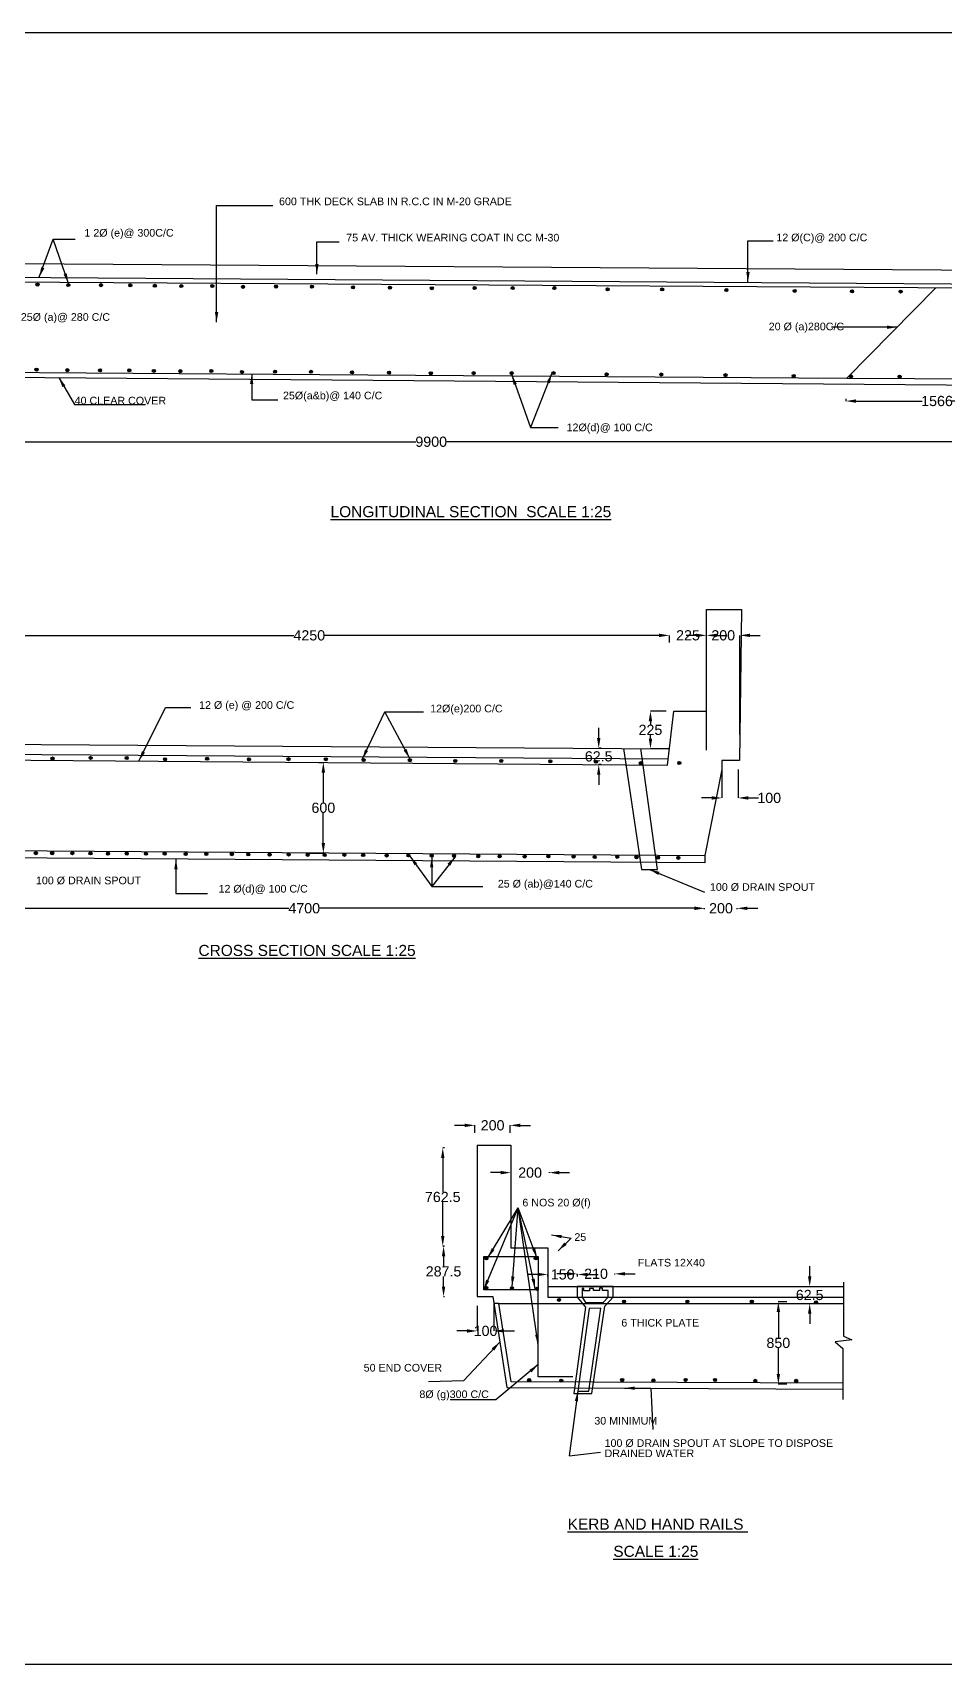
# Model space of a CAD drawing. Header units: inches. Extents: x -4322 to 64561, y -19876 to 4515.
# Drawn here: x 410 to 5774, y -6016 to 3583 of the extents above; entities that cross this region are included whole.
import ezdxf

# ---------------------------------------------------------------- set-up
doc = ezdxf.new("R2010")
doc.units = ezdxf.units.IN
doc.header["$MEASUREMENT"] = 0
doc.layers.add('DRAWING', color=7, linetype='Continuous')
doc.styles.get("Standard").update_dxf_attribs({"font": 'arial.ttf'})
doc.dimstyles.get("Standard").update_dxf_attribs({"dimtxt": 60, "dimasz": 60, "dimexe": 0.18, "dimexo": 0.0625, "dimgap": 0.09, "dimtad": 0, "dimtih": 1, "dimtoh": 1, "dimdec": 4, "dimzin": 0, "dimdsep": 46, "dimtxsty": 'Standard', "dimcen": 0.09, "dimadec": 0, "dimazin": 0, "dimtfac": 1, "dimtdec": 4, "dimtofl": 0, "dimtmove": 0, "dimatfit": 3, "dimfxl": 1, "dimtolj": 1, "dimtzin": 0, "dimarcsym": 0})

# ---------------------------------------------------------------- blocks, each defined once
blk = doc.blocks.new('*D24')
at = {"layer": 'Defpoints', "color": 0, "transparency": 16777216}
for p in [(-731, 1176.1), (6241.7, 1176.2), (6241.7, 1159.1)]:
    blk.add_point(p, dxfattribs=at)
at = {"layer": 'DRAWING', "color": 0, "lineweight": -2, "transparency": 16777216}
for p, q in [((-731, 1176.1), (-731, 1176.4)), ((-671, 1176.2), (2665.8, 1176.2)), ((6181.7, 1176.2), (2844.9, 1176.2)), ((6241.7, 1159.2), (6241.7, 1176.4))]:
    blk.add_line(p, q, dxfattribs=at)
at = {"layer": 'DRAWING', "color": 0, "transparency": 16777216}
for points in [[(-671, 1186.2), (-671, 1166.2), (-731, 1176.2)], [(6181.7, 1186.2), (6181.7, 1166.2), (6241.7, 1176.2)]]:
    blk.add_solid(points, dxfattribs=at)
at = {"layer": 'DRAWING', "color": 0, "transparency": 16777216, "insert": (2755.4, 1176.2), "char_height": 60, "attachment_point": 5}
blk.add_mtext('\\A1;9900', dxfattribs=at)
blk = doc.blocks.new('*D49')
at = {"layer": 'Defpoints', "color": 0, "transparency": 16777216}
for p in [(4156.4, 37.1), (-80.1, -5.4), (4156.4, -5.4)]:
    blk.add_point(p, dxfattribs=at)
at = {"layer": 'DRAWING', "color": 0, "lineweight": -2, "transparency": 16777216}
for p, q in [((-80.1, -5.3), (-80.1, 37.3)), ((-20.1, 37.1), (1947.3, 37.1)), ((4096.4, 37.1), (2128.9, 37.1)), ((4156.4, -5.3), (4156.4, 37.3))]:
    blk.add_line(p, q, dxfattribs=at)
at = {"layer": 'DRAWING', "color": 0, "transparency": 16777216}
for points in [[(-20.1, 47.1), (-20.1, 27.1), (-80.1, 37.1)], [(4096.4, 47.1), (4096.4, 27.1), (4156.4, 37.1)]]:
    blk.add_solid(points, dxfattribs=at)
at = {"layer": 'DRAWING', "color": 0, "transparency": 16777216, "insert": (2038.1, 37.1), "char_height": 60, "attachment_point": 5}
blk.add_mtext('\\A1;4250', dxfattribs=at)
blk = doc.blocks.new('*D56')
at = {"layer": 'Defpoints', "color": 0, "transparency": 16777216}
for p in [(4156.4, 37.1), (4375.6, 37.3), (4375.6, -637.8)]:
    blk.add_point(p, dxfattribs=at)
at = {"layer": 'DRAWING', "color": 0, "lineweight": -2, "transparency": 16777216}
for p, q in [((4096.4, 37.3), (4036.4, 37.3)), ((4156.4, 37.2), (4156.4, 37.5)), ((4375.6, -637.8), (4375.6, 37.5)), ((4435.6, 37.3), (4495.6, 37.3))]:
    blk.add_line(p, q, dxfattribs=at)
at = {"layer": 'DRAWING', "color": 0, "transparency": 16777216}
for points in [[(4096.4, 47.3), (4096.4, 27.3), (4156.4, 37.3)], [(4435.6, 47.3), (4435.6, 27.3), (4375.6, 37.3)]]:
    blk.add_solid(points, dxfattribs=at)
at = {"layer": 'DRAWING', "color": 0, "transparency": 16777216, "insert": (4266, 37.3), "char_height": 60, "attachment_point": 5}
blk.add_mtext('\\A1;225', dxfattribs=at)
blk = doc.blocks.new('*D57')
at = {"layer": 'Defpoints', "color": 0, "transparency": 16777216}
for p in [(4375.6, 34.6), (4571.1, 37.3), (4571.1, -546.7)]:
    blk.add_point(p, dxfattribs=at)
at = {"layer": 'DRAWING', "color": 0, "lineweight": -2, "transparency": 16777216}
for p, q in [((4315.6, 37.3), (4255.6, 37.3)), ((4375.6, 34.6), (4375.6, 37.5)), ((4571.1, -546.6), (4571.1, 37.5)), ((4631.1, 37.3), (4691.1, 37.3))]:
    blk.add_line(p, q, dxfattribs=at)
at = {"layer": 'DRAWING', "color": 0, "transparency": 16777216}
for points in [[(4315.6, 47.3), (4315.6, 27.3), (4375.6, 37.3)], [(4631.1, 47.3), (4631.1, 27.3), (4571.1, 37.3)]]:
    blk.add_solid(points, dxfattribs=at)
at = {"layer": 'DRAWING', "color": 0, "transparency": 16777216, "insert": (4473.3, 37.3), "char_height": 60, "attachment_point": 5}
blk.add_mtext('\\A1;200', dxfattribs=at)
blk = doc.blocks.new('*D61')
at = {"layer": 'Defpoints', "color": 0, "transparency": 16777216}
for p in [(2093.4, -709.9), (2029.8, -1244.8), (2120.7, -1244.8)]:
    blk.add_point(p, dxfattribs=at)
at = {"layer": 'DRAWING', "color": 0, "lineweight": -2, "transparency": 16777216}
for p, q in [((2093.5, -709.9), (2120.8, -709.9)), ((2120.7, -769.9), (2120.7, -946.6)), ((2120.7, -1184.8), (2120.7, -1008.1)), ((2029.9, -1244.8), (2120.8, -1244.8))]:
    blk.add_line(p, q, dxfattribs=at)
at = {"layer": 'DRAWING', "color": 0, "transparency": 16777216}
for points in [[(2110.7, -769.9), (2130.7, -769.9), (2120.7, -709.9)], [(2110.7, -1184.8), (2130.7, -1184.8), (2120.7, -1244.8)]]:
    blk.add_solid(points, dxfattribs=at)
at = {"layer": 'DRAWING', "color": 0, "transparency": 16777216, "insert": (2120.7, -977.3), "char_height": 60, "attachment_point": 5}
blk.add_mtext('\\A1;600', dxfattribs=at)
blk = doc.blocks.new('*D62')
at = {"layer": 'Defpoints', "color": 0, "transparency": 16777216}
for p in [(3756.1, -627.2), (3740.9, -722.6), (3755.4, -722.6)]:
    blk.add_point(p, dxfattribs=at)
at = {"layer": 'DRAWING', "color": 0, "lineweight": -2, "transparency": 16777216}
for p, q in [((3740.9, -567.2), (3740.9, -507.2)), ((3756.1, -627.2), (3740.7, -627.2)), ((3755.4, -722.6), (3740.7, -722.6)), ((3740.9, -782.6), (3740.9, -842.6))]:
    blk.add_line(p, q, dxfattribs=at)
at = {"layer": 'DRAWING', "color": 0, "transparency": 16777216}
for points in [[(3730.9, -567.2), (3750.9, -567.2), (3740.9, -627.2)], [(3730.9, -782.6), (3750.9, -782.6), (3740.9, -722.6)]]:
    blk.add_solid(points, dxfattribs=at)
at = {"layer": 'DRAWING', "color": 0, "transparency": 16777216, "insert": (3740.9, -674.9), "char_height": 60, "attachment_point": 5}
blk.add_mtext('\\A1;62.5', dxfattribs=at)
blk = doc.blocks.new('*D63')
at = {"layer": 'Defpoints', "color": 0, "transparency": 16777216}
for p in [(4465.6, -750.8), (4560.5, -750.8), (4560.5, -919.2)]:
    blk.add_point(p, dxfattribs=at)
at = {"layer": 'DRAWING', "color": 0, "lineweight": -2, "transparency": 16777216}
for p, q in [((4465.6, -750.9), (4465.6, -919.4)), ((4560.5, -750.9), (4560.5, -919.4)), ((4405.6, -919.2), (4345.6, -919.2)), ((4620.5, -919.2), (4680.5, -919.2))]:
    blk.add_line(p, q, dxfattribs=at)
at = {"layer": 'DRAWING', "color": 0, "transparency": 16777216}
for points in [[(4405.6, -909.2), (4405.6, -929.2), (4465.6, -919.2)], [(4620.5, -909.2), (4620.5, -929.2), (4560.5, -919.2)]]:
    blk.add_solid(points, dxfattribs=at)
at = {"layer": 'DRAWING', "color": 0, "transparency": 16777216, "insert": (4744, -919.2), "char_height": 60, "attachment_point": 5}
blk.add_mtext('\\A1;100', dxfattribs=at)
blk = doc.blocks.new('*D53')
at = {"layer": 'Defpoints', "color": 0, "transparency": 16777216}
for p in [(-347.6, -1573), (4364.2, -1568.5), (4364.2, -1573)]:
    blk.add_point(p, dxfattribs=at)
at = {"layer": 'DRAWING', "color": 0, "lineweight": -2, "transparency": 16777216}
for p, q in [((-347.6, -1573), (-347.6, -1568.3)), ((-287.6, -1568.5), (1917.5, -1568.5)), ((4304.2, -1568.5), (2099.1, -1568.5)), ((4364.2, -1573), (4364.2, -1568.3))]:
    blk.add_line(p, q, dxfattribs=at)
at = {"layer": 'DRAWING', "color": 0, "transparency": 16777216}
for points in [[(-287.6, -1558.5), (-287.6, -1578.5), (-347.6, -1568.5)], [(4304.2, -1558.5), (4304.2, -1578.5), (4364.2, -1568.5)]]:
    blk.add_solid(points, dxfattribs=at)
at = {"layer": 'DRAWING', "color": 0, "transparency": 16777216, "insert": (2008.3, -1568.5), "char_height": 60, "attachment_point": 5}
blk.add_mtext('\\A1;4700', dxfattribs=at)
blk = doc.blocks.new('*D54')
at = {"layer": 'Defpoints', "color": 0, "transparency": 16777216}
for p in [(4364.2, -1573), (4556.2, -1568.4), (4556.2, -1573)]:
    blk.add_point(p, dxfattribs=at)
at = {"layer": 'DRAWING', "color": 0, "lineweight": -2, "transparency": 16777216}
for p, q in [((4304.2, -1568.4), (4244.2, -1568.4)), ((4364.2, -1573), (4364.2, -1568.2)), ((4556.2, -1573), (4556.2, -1568.2)), ((4616.2, -1568.4), (4676.2, -1568.4))]:
    blk.add_line(p, q, dxfattribs=at)
at = {"layer": 'DRAWING', "color": 0, "transparency": 16777216}
for points in [[(4304.2, -1558.4), (4304.2, -1578.4), (4364.2, -1568.4)], [(4616.2, -1558.4), (4616.2, -1578.4), (4556.2, -1568.4)]]:
    blk.add_solid(points, dxfattribs=at)
at = {"layer": 'DRAWING', "color": 0, "transparency": 16777216, "insert": (4460.2, -1568.4), "char_height": 60, "attachment_point": 5}
blk.add_mtext('\\A1;200', dxfattribs=at)
blk = doc.blocks.new('*D69')
at = {"layer": 'Defpoints', "color": 0, "transparency": 16777216}
for p in [(3220.3, -2845.4), (3012.8, -2889.8), (3220.3, -2889.8)]:
    blk.add_point(p, dxfattribs=at)
at = {"layer": 'DRAWING', "color": 0, "lineweight": -2, "transparency": 16777216}
for p, q in [((2952.8, -2845.4), (2892.8, -2845.4)), ((3012.8, -2889.8), (3012.8, -2845.2)), ((3220.3, -2889.8), (3220.3, -2845.2)), ((3280.3, -2845.4), (3340.3, -2845.4))]:
    blk.add_line(p, q, dxfattribs=at)
at = {"layer": 'DRAWING', "color": 0, "transparency": 16777216}
for points in [[(2952.8, -2835.4), (2952.8, -2855.4), (3012.8, -2845.4)], [(3280.3, -2835.4), (3280.3, -2855.4), (3220.3, -2845.4)]]:
    blk.add_solid(points, dxfattribs=at)
at = {"layer": 'DRAWING', "color": 0, "transparency": 16777216, "insert": (3116.6, -2845.4), "char_height": 60, "attachment_point": 5}
blk.add_mtext('\\A1;200', dxfattribs=at)
blk = doc.blocks.new('*D70')
at = {"layer": 'Defpoints', "color": 0, "transparency": 16777216}
for p in [(2833.3, -2978), (2823.2, -3556.1), (2833.3, -3556.1)]:
    blk.add_point(p, dxfattribs=at)
at = {"layer": 'DRAWING', "color": 0, "lineweight": -2, "transparency": 16777216}
for p, q in [((2833.3, -2978), (2823, -2978)), ((2823.2, -3038), (2823.2, -3236.3)), ((2823.2, -3496.1), (2823.2, -3297.8)), ((2833.3, -3556.1), (2823, -3556.1))]:
    blk.add_line(p, q, dxfattribs=at)
at = {"layer": 'DRAWING', "color": 0, "transparency": 16777216}
for points in [[(2813.2, -3038), (2833.2, -3038), (2823.2, -2978)], [(2813.2, -3496.1), (2833.2, -3496.1), (2823.2, -3556.1)]]:
    blk.add_solid(points, dxfattribs=at)
at = {"layer": 'DRAWING', "color": 0, "transparency": 16777216, "insert": (2823.2, -3267), "char_height": 60, "attachment_point": 5}
blk.add_mtext('\\A1;762.5', dxfattribs=at)
blk = doc.blocks.new('*D71')
at = {"layer": 'Defpoints', "color": 0, "transparency": 16777216}
for p in [(2823, -3556.1), (2828.1, -3853.5), (2833.3, -3853.5)]:
    blk.add_point(p, dxfattribs=at)
at = {"layer": 'DRAWING', "color": 0, "lineweight": -2, "transparency": 16777216}
for p, q in [((2823, -3556.1), (2828.3, -3556.1)), ((2828.1, -3616.1), (2828.1, -3674.1)), ((2828.1, -3793.5), (2828.1, -3735.5)), ((2833.3, -3853.5), (2827.9, -3853.5))]:
    blk.add_line(p, q, dxfattribs=at)
at = {"layer": 'DRAWING', "color": 0, "transparency": 16777216}
for points in [[(2818.1, -3616.1), (2838.1, -3616.1), (2828.1, -3556.1)], [(2818.1, -3793.5), (2838.1, -3793.5), (2828.1, -3853.5)]]:
    blk.add_solid(points, dxfattribs=at)
at = {"layer": 'DRAWING', "color": 0, "transparency": 16777216, "insert": (2828.1, -3704.8), "char_height": 60, "attachment_point": 5}
blk.add_mtext('\\A1;287.5', dxfattribs=at)
blk = doc.blocks.new('*D73')
at = {"layer": 'Defpoints', "color": 0, "transparency": 16777216}
for p in [(3025.6, -3907.6), (3124.6, -3893.1), (3124.6, -4054.9)]:
    blk.add_point(p, dxfattribs=at)
at = {"layer": 'DRAWING', "color": 0, "lineweight": -2, "transparency": 16777216}
for p, q in [((3025.6, -3907.7), (3025.6, -4055)), ((3124.6, -3893.2), (3124.6, -4055)), ((2965.6, -4054.9), (2905.6, -4054.9)), ((3184.6, -4054.9), (3244.6, -4054.9))]:
    blk.add_line(p, q, dxfattribs=at)
at = {"layer": 'DRAWING', "color": 0, "transparency": 16777216}
for points in [[(2965.6, -4044.9), (2965.6, -4064.9), (3025.6, -4054.9)], [(3184.6, -4044.9), (3184.6, -4064.9), (3124.6, -4054.9)]]:
    blk.add_solid(points, dxfattribs=at)
at = {"layer": 'DRAWING', "color": 0, "transparency": 16777216, "insert": (3075.1, -4054.9), "char_height": 60, "attachment_point": 5}
blk.add_mtext('\\A1;100', dxfattribs=at)
blk = doc.blocks.new('*D74')
at = {"layer": 'Defpoints', "color": 0, "transparency": 16777216}
for p in [(3441.1, -3733.9), (3616.8, -3722.6), (3616.8, -3733.9)]:
    blk.add_point(p, dxfattribs=at)
at = {"layer": 'DRAWING', "color": 0, "lineweight": -2, "transparency": 16777216}
for p, q in [((3381.1, -3722.6), (3321.1, -3722.6)), ((3441.1, -3733.8), (3441.1, -3722.4)), ((3616.8, -3733.8), (3616.8, -3722.4)), ((3676.8, -3722.6), (3736.8, -3722.6))]:
    blk.add_line(p, q, dxfattribs=at)
at = {"layer": 'DRAWING', "color": 0, "transparency": 16777216}
for points in [[(3381.1, -3712.6), (3381.1, -3732.6), (3441.1, -3722.6)], [(3676.8, -3712.6), (3676.8, -3732.6), (3616.8, -3722.6)]]:
    blk.add_solid(points, dxfattribs=at)
at = {"layer": 'DRAWING', "color": 0, "transparency": 16777216, "insert": (3529, -3722.6), "char_height": 60, "attachment_point": 5}
blk.add_mtext('\\A1;150', dxfattribs=at)
blk = doc.blocks.new('*D72')
at = {"layer": 'Defpoints', "color": 0, "transparency": 16777216}
for p in [(3615, -3722.9), (3834.9, -3718.9), (3834.9, -3722.9)]:
    blk.add_point(p, dxfattribs=at)
at = {"layer": 'DRAWING', "color": 0, "lineweight": -2, "transparency": 16777216}
for p, q in [((3555, -3718.9), (3495, -3718.9)), ((3615, -3722.9), (3615, -3718.7)), ((3834.9, -3722.9), (3834.9, -3718.7)), ((3894.9, -3718.9), (3954.9, -3718.9))]:
    blk.add_line(p, q, dxfattribs=at)
at = {"layer": 'DRAWING', "color": 0, "transparency": 16777216}
for points in [[(3555, -3708.9), (3555, -3728.9), (3615, -3718.9)], [(3894.9, -3708.9), (3894.9, -3728.9), (3834.9, -3718.9)]]:
    blk.add_solid(points, dxfattribs=at)
at = {"layer": 'DRAWING', "color": 0, "transparency": 16777216, "insert": (3725, -3718.9), "char_height": 60, "attachment_point": 5}
blk.add_mtext('\\A1;210', dxfattribs=at)
blk = doc.blocks.new('*D75')
at = {"layer": 'Defpoints', "color": 0, "transparency": 16777216}
for p in [(3224.4, -3121.2), (3449.6, -3121.2), (3449.6, -3123.6)]:
    blk.add_point(p, dxfattribs=at)
at = {"layer": 'DRAWING', "color": 0, "lineweight": -2, "transparency": 16777216}
for p, q in [((3164.4, -3123.6), (3104.4, -3123.6)), ((3224.4, -3121.3), (3224.4, -3123.8)), ((3449.6, -3121.3), (3449.6, -3123.8)), ((3509.6, -3123.6), (3569.6, -3123.6))]:
    blk.add_line(p, q, dxfattribs=at)
at = {"layer": 'DRAWING', "color": 0, "transparency": 16777216}
for points in [[(3164.4, -3113.6), (3164.4, -3133.6), (3224.4, -3123.6)], [(3509.6, -3113.6), (3509.6, -3133.6), (3449.6, -3123.6)]]:
    blk.add_solid(points, dxfattribs=at)
at = {"layer": 'DRAWING', "color": 0, "transparency": 16777216, "insert": (3337, -3123.6), "char_height": 60, "attachment_point": 5}
blk.add_mtext('\\A1;200', dxfattribs=at)
blk = doc.blocks.new('*D76')
at = {"layer": 'Defpoints', "color": 0, "transparency": 16777216}
for p in [(4901.4, -3794), (4982.1, -3794), (4901.4, -3893.3)]:
    blk.add_point(p, dxfattribs=at)
at = {"layer": 'DRAWING', "color": 0, "lineweight": -2, "transparency": 16777216}
for p, q in [((4982.1, -3734), (4982.1, -3674)), ((4901.5, -3794), (4982.3, -3794)), ((4901.5, -3893.3), (4982.3, -3893.3)), ((4982.1, -3953.3), (4982.1, -4013.3))]:
    blk.add_line(p, q, dxfattribs=at)
at = {"layer": 'DRAWING', "color": 0, "transparency": 16777216}
for points in [[(4972.1, -3734), (4992.1, -3734), (4982.1, -3794)], [(4972.1, -3953.3), (4992.1, -3953.3), (4982.1, -3893.3)]]:
    blk.add_solid(points, dxfattribs=at)
at = {"layer": 'DRAWING', "color": 0, "transparency": 16777216, "insert": (4982.1, -3843.6), "char_height": 60, "attachment_point": 5}
blk.add_mtext('\\A1;62.5', dxfattribs=at)
blk = doc.blocks.new('*D78')
at = {"layer": 'Defpoints', "color": 0, "transparency": 16777216}
for p in [(4797.7, -3883.5), (4847.4, -3883.5), (4847.4, -4367.7)]:
    blk.add_point(p, dxfattribs=at)
at = {"layer": 'DRAWING', "color": 0, "lineweight": -2, "transparency": 16777216}
for p, q in [((4847.3, -3883.5), (4797.5, -3883.5)), ((4797.7, -3943.5), (4797.7, -4094.9)), ((4797.7, -4307.7), (4797.7, -4156.3)), ((4847.3, -4367.7), (4797.5, -4367.7))]:
    blk.add_line(p, q, dxfattribs=at)
at = {"layer": 'DRAWING', "color": 0, "transparency": 16777216}
for points in [[(4787.7, -3943.5), (4807.7, -3943.5), (4797.7, -3883.5)], [(4787.7, -4307.7), (4807.7, -4307.7), (4797.7, -4367.7)]]:
    blk.add_solid(points, dxfattribs=at)
at = {"layer": 'DRAWING', "color": 0, "transparency": 16777216, "insert": (4797.7, -4125.6), "char_height": 60, "attachment_point": 5}
blk.add_mtext('\\A1;850', dxfattribs=at)
blk = doc.blocks.new('*D79')
at = {"layer": 'Defpoints', "color": 0, "transparency": 16777216}
for p in [(5195.1, 1429.3), (6267.5, 1415.7), (6267.5, 1406)]:
    blk.add_point(p, dxfattribs=at)
at = {"layer": 'DRAWING', "color": 0, "lineweight": -2, "transparency": 16777216}
for p, q in [((5195.1, 1429.3), (5195.1, 1415.5)), ((5255.1, 1415.7), (5644.4, 1415.7)), ((6207.5, 1415.7), (5818.1, 1415.7)), ((6267.5, 1406.1), (6267.5, 1415.9))]:
    blk.add_line(p, q, dxfattribs=at)
at = {"layer": 'DRAWING', "color": 0, "transparency": 16777216}
for points in [[(5255.1, 1425.7), (5255.1, 1405.7), (5195.1, 1415.7)], [(6207.5, 1425.7), (6207.5, 1405.7), (6267.5, 1415.7)]]:
    blk.add_solid(points, dxfattribs=at)
at = {"layer": 'DRAWING', "color": 0, "transparency": 16777216, "insert": (5731.3, 1415.7), "char_height": 60, "attachment_point": 5}
blk.add_mtext('\\A1;1566', dxfattribs=at)
blk = doc.blocks.new('*D83')
at = {"layer": 'Defpoints', "color": 0, "transparency": 16777216}
for p in [(4045.3, -408), (4138.4, -408), (4156.6, -629.9)]:
    blk.add_point(p, dxfattribs=at)
at = {"layer": 'DRAWING', "color": 0, "lineweight": -2, "transparency": 16777216}
for p, q in [((4138.3, -408), (4045.2, -408)), ((4045.3, -468), (4045.3, -488.2)), ((4045.3, -569.9), (4045.3, -549.7)), ((4156.6, -629.9), (4045.2, -629.9))]:
    blk.add_line(p, q, dxfattribs=at)
at = {"layer": 'DRAWING', "color": 0, "transparency": 16777216}
for points in [[(4035.3, -468), (4055.3, -468), (4045.3, -408)], [(4035.3, -569.9), (4055.3, -569.9), (4045.3, -629.9)]]:
    blk.add_solid(points, dxfattribs=at)
at = {"layer": 'DRAWING', "color": 0, "transparency": 16777216, "insert": (4045.3, -519), "char_height": 60, "attachment_point": 5}
blk.add_mtext('\\A1;225', dxfattribs=at)

msp = doc.modelspace()

# ---------------------------------------------------------------- hatches: boundary and pattern name
at = {"layer": 'DRAWING'}
h = msp.add_hatch(color=256, dxfattribs=at)
edge = h.paths.add_edge_path()
edge.add_arc((438.90161, 2101.01806), 9.04123, 0, 360)
h = msp.add_hatch(color=256, dxfattribs=at)
edge = h.paths.add_edge_path()
edge.add_arc((620.13057, 2098.04993), 9.04123, 0, 360)
h = msp.add_hatch(color=256, dxfattribs=at)
edge = h.paths.add_edge_path()
edge.add_arc((812.64924, 2097.45628), 9.04123, 0, 360)
h = msp.add_hatch(color=256, dxfattribs=at)
edge = h.paths.add_edge_path()
edge.add_arc((984.83714, 2096.86076), 9.04123, 0, 360)
h = msp.add_hatch(color=256, dxfattribs=at)
edge = h.paths.add_edge_path()
edge.add_arc((1129.22614, 2093.8926), 9.04123, 0, 360)
h = msp.add_hatch(color=256, dxfattribs=at)
edge = h.paths.add_edge_path()
edge.add_arc((1284.90476, 2092.11172), 9.04123, 0, 360)
h = msp.add_hatch(color=256, dxfattribs=at)
edge = h.paths.add_edge_path()
edge.add_arc((1467.54296, 2092.70916), 9.04123, 0, 360)
h = msp.add_hatch(color=256, dxfattribs=at)
edge = h.paths.add_edge_path()
edge.add_arc((1647.5836, 2087.96015), 9.04123, 0, 360)
h = msp.add_hatch(color=256, dxfattribs=at)
edge = h.paths.add_edge_path()
edge.add_arc((1842.78873, 2089.14262), 9.04123, 0, 360)
h = msp.add_hatch(color=256, dxfattribs=at)
edge = h.paths.add_edge_path()
edge.add_arc((2053.72738, 2088.54901), 9.04123, 0, 360)
h = msp.add_hatch(color=256, dxfattribs=at)
edge = h.paths.add_edge_path()
edge.add_arc((2295.56404, 2084.98723), 9.04123, 0, 360)
h = msp.add_hatch(color=256, dxfattribs=at)
edge = h.paths.add_edge_path()
edge.add_arc((2512.84734, 2083.02519), 9.04123, 0, 360)
h = msp.add_hatch(color=256, dxfattribs=at)
edge = h.paths.add_edge_path()
edge.add_arc((2758.99542, 2079.47527), 9.04123, 0, 360)
h = msp.add_hatch(color=256, dxfattribs=at)
edge = h.paths.add_edge_path()
edge.add_arc((3010.81898, 2080.41972), 9.04123, 0, 360)
h = msp.add_hatch(color=256, dxfattribs=at)
edge = h.paths.add_edge_path()
edge.add_arc((3235.03133, 2080.28295), 9.04123, 0, 360)
h = msp.add_hatch(color=256, dxfattribs=at)
edge = h.paths.add_edge_path()
edge.add_arc((3480.52315, 2080.85465), 9.04123, 0, 360)
h = msp.add_hatch(color=256, dxfattribs=at)
edge = h.paths.add_edge_path()
edge.add_arc((3793.08314, 2073.3774), 9.04123, 0, 360)
h = msp.add_hatch(color=256, dxfattribs=at)
edge = h.paths.add_edge_path()
edge.add_arc((4114.33568, 2072.37937), 9.04123, 0, 360)
h = msp.add_hatch(color=256, dxfattribs=at)
edge = h.paths.add_edge_path()
edge.add_arc((4492.44324, 2068.76097), 9.04123, 0, 360)
h = msp.add_hatch(color=256, dxfattribs=at)
edge = h.paths.add_edge_path()
edge.add_arc((4893.7848, 2063.88202), 9.04123, 0, 360)
h = msp.add_hatch(color=256, dxfattribs=at)
edge = h.paths.add_edge_path()
edge.add_arc((5231.54088, 2061.14726), 9.04123, 0, 360)
h = msp.add_hatch(color=256, dxfattribs=at)
edge = h.paths.add_edge_path()
edge.add_arc((5517.07685, 2059.90466), 9.04123, 0, 360)
h = msp.add_hatch(color=256, dxfattribs=at)
edge = h.paths.add_edge_path()
edge.add_arc((433.10966, 1600.49415), 9.04123, 0, 360)
h = msp.add_hatch(color=256, dxfattribs=at)
edge = h.paths.add_edge_path()
edge.add_arc((614.33863, 1597.52603), 9.04123, 0, 360)
h = msp.add_hatch(color=256, dxfattribs=at)
edge = h.paths.add_edge_path()
edge.add_arc((806.85729, 1596.93237), 9.04123, 0, 360)
h = msp.add_hatch(color=256, dxfattribs=at)
edge = h.paths.add_edge_path()
edge.add_arc((979.04519, 1596.33686), 9.04123, 0, 360)
h = msp.add_hatch(color=256, dxfattribs=at)
edge = h.paths.add_edge_path()
edge.add_arc((1123.43419, 1593.3687), 9.04123, 0, 360)
h = msp.add_hatch(color=256, dxfattribs=at)
edge = h.paths.add_edge_path()
edge.add_arc((1279.11282, 1591.58781), 9.04123, 0, 360)
h = msp.add_hatch(color=256, dxfattribs=at)
edge = h.paths.add_edge_path()
edge.add_arc((1461.75101, 1592.18526), 9.04123, 0, 360)
h = msp.add_hatch(color=256, dxfattribs=at)
edge = h.paths.add_edge_path()
edge.add_arc((1641.79165, 1587.43625), 9.04123, 0, 360)
h = msp.add_hatch(color=256, dxfattribs=at)
edge = h.paths.add_edge_path()
edge.add_arc((1836.99678, 1588.61872), 9.04123, 0, 360)
h = msp.add_hatch(color=256, dxfattribs=at)
edge = h.paths.add_edge_path()
edge.add_arc((2047.93543, 1588.0251), 9.04123, 0, 360)
h = msp.add_hatch(color=256, dxfattribs=at)
edge = h.paths.add_edge_path()
edge.add_arc((2289.77209, 1584.46332), 9.04123, 0, 360)
h = msp.add_hatch(color=256, dxfattribs=at)
edge = h.paths.add_edge_path()
edge.add_arc((2507.05539, 1582.50129), 9.04123, 0, 360)
h = msp.add_hatch(color=256, dxfattribs=at)
edge = h.paths.add_edge_path()
edge.add_arc((2753.20347, 1578.95137), 9.04123, 0, 360)
h = msp.add_hatch(color=256, dxfattribs=at)
edge = h.paths.add_edge_path()
edge.add_arc((3005.02703, 1579.89582), 9.04123, 0, 360)
h = msp.add_hatch(color=256, dxfattribs=at)
edge = h.paths.add_edge_path()
edge.add_arc((3229.23938, 1579.75904), 9.04123, 0, 360)
h = msp.add_hatch(color=256, dxfattribs=at)
edge = h.paths.add_edge_path()
edge.add_arc((3474.7312, 1580.33074), 9.04123, 0, 360)
h = msp.add_hatch(color=256, dxfattribs=at)
edge = h.paths.add_edge_path()
edge.add_arc((3787.29119, 1572.85349), 9.04123, 0, 360)
h = msp.add_hatch(color=256, dxfattribs=at)
edge = h.paths.add_edge_path()
edge.add_arc((4108.54373, 1571.85546), 9.04123, 0, 360)
h = msp.add_hatch(color=256, dxfattribs=at)
edge = h.paths.add_edge_path()
edge.add_arc((4486.65129, 1568.23706), 9.04123, 0, 360)
h = msp.add_hatch(color=256, dxfattribs=at)
edge = h.paths.add_edge_path()
edge.add_arc((4887.99285, 1563.35812), 9.04123, 0, 360)
h = msp.add_hatch(color=256, dxfattribs=at)
edge = h.paths.add_edge_path()
edge.add_arc((5225.74893, 1560.62336), 9.04123, 0, 360)
h = msp.add_hatch(color=256, dxfattribs=at)
edge = h.paths.add_edge_path()
edge.add_arc((5511.2849, 1559.38075), 9.04123, 0, 360)
h = msp.add_hatch(color=256, dxfattribs=at)
edge = h.paths.add_edge_path()
edge.add_arc((527.40957, -686.76429), 9.04123, 0, 360)
h = msp.add_hatch(color=256, dxfattribs=at)
edge = h.paths.add_edge_path()
edge.add_arc((751.81654, -683.56911), 9.04123, 0, 360)
h = msp.add_hatch(color=256, dxfattribs=at)
edge = h.paths.add_edge_path()
edge.add_arc((963.96383, -684.63418), 9.04123, 0, 360)
h = msp.add_hatch(color=256, dxfattribs=at)
edge = h.paths.add_edge_path()
edge.add_arc((1189.84081, -691.52609), 9.04123, 0, 360)
h = msp.add_hatch(color=256, dxfattribs=at)
edge = h.paths.add_edge_path()
edge.add_arc((1437.16829, -688.33094), 9.04123, 0, 360)
h = msp.add_hatch(color=256, dxfattribs=at)
edge = h.paths.add_edge_path()
edge.add_arc((1682.89663, -691.52609), 9.04123, 0, 360)
h = msp.add_hatch(color=256, dxfattribs=at)
edge = h.paths.add_edge_path()
edge.add_arc((1915.95519, -690.96259), 9.04123, 0, 360)
h = msp.add_hatch(color=256, dxfattribs=at)
edge = h.paths.add_edge_path()
edge.add_arc((2135.21261, -691.43165), 9.04123, 0, 360)
h = msp.add_hatch(color=256, dxfattribs=at)
edge = h.paths.add_edge_path()
edge.add_arc((2357.83489, -695.54088), 9.04123, 0, 360)
h = msp.add_hatch(color=256, dxfattribs=at)
edge = h.paths.add_edge_path()
edge.add_arc((2629.79963, -696.86793), 9.04123, 0, 360)
h = msp.add_hatch(color=256, dxfattribs=at)
edge = h.paths.add_edge_path()
edge.add_arc((2896.64421, -701.60842), 9.04123, 0, 360)
h = msp.add_hatch(color=256, dxfattribs=at)
edge = h.paths.add_edge_path()
edge.add_arc((3167.235, -701.47104), 9.04123, 0, 360)
h = msp.add_hatch(color=256, dxfattribs=at)
edge = h.paths.add_edge_path()
edge.add_arc((3455.89765, -703.59237), 9.04123, 0, 360)
h = msp.add_hatch(color=256, dxfattribs=at)
edge = h.paths.add_edge_path()
edge.add_arc((3724.2798, -706.06687), 9.04123, 0, 360)
h = msp.add_hatch(color=256, dxfattribs=at)
edge = h.paths.add_edge_path()
edge.add_arc((3988.37004, -714.11325), 9.04123, 0, 360)
h = msp.add_hatch(color=256, dxfattribs=at)
edge = h.paths.add_edge_path()
edge.add_arc((4215.15557, -713.58234), 9.04123, 0, 360)
h = msp.add_hatch(color=256, dxfattribs=at)
edge = h.paths.add_edge_path()
edge.add_arc((429.32954, -1244.20066), 9.04123, 0, 360)
h = msp.add_hatch(color=256, dxfattribs=at)
edge = h.paths.add_edge_path()
edge.add_arc((525.41586, -1244.86171), 9.04123, 0, 360)
h = msp.add_hatch(color=256, dxfattribs=at)
edge = h.paths.add_edge_path()
edge.add_arc((644.00467, -1244.44399), 9.04123, 0, 360)
h = msp.add_hatch(color=256, dxfattribs=at)
edge = h.paths.add_edge_path()
edge.add_arc((750.66762, -1245.23637), 9.04123, 0, 360)
h = msp.add_hatch(color=256, dxfattribs=at)
edge = h.paths.add_edge_path()
edge.add_arc((853.60332, -1247.05329), 9.04123, 0, 360)
h = msp.add_hatch(color=256, dxfattribs=at)
edge = h.paths.add_edge_path()
edge.add_arc((964.17738, -1246.68992), 9.04123, 0, 360)
h = msp.add_hatch(color=256, dxfattribs=at)
edge = h.paths.add_edge_path()
edge.add_arc((1076.7368, -1247.04802), 9.04123, 0, 360)
h = msp.add_hatch(color=256, dxfattribs=at)
edge = h.paths.add_edge_path()
edge.add_arc((1187.6746, -1247.04802), 9.04123, 0, 360)
h = msp.add_hatch(color=256, dxfattribs=at)
edge = h.paths.add_edge_path()
edge.add_arc((1311.12294, -1248.49341), 9.04123, 0, 360)
h = msp.add_hatch(color=256, dxfattribs=at)
edge = h.paths.add_edge_path()
edge.add_arc((1431.88146, -1248.49341), 9.04123, 0, 360)
h = msp.add_hatch(color=256, dxfattribs=at)
edge = h.paths.add_edge_path()
edge.add_arc((1582.19393, -1249.80126), 9.04123, 0, 360)
h = msp.add_hatch(color=256, dxfattribs=at)
edge = h.paths.add_edge_path()
edge.add_arc((1678.8801, -1250.94319), 9.04123, 0, 360)
h = msp.add_hatch(color=256, dxfattribs=at)
edge = h.paths.add_edge_path()
edge.add_arc((1804.89843, -1252.37063), 9.04123, 0, 360)
h = msp.add_hatch(color=256, dxfattribs=at)
edge = h.paths.add_edge_path()
edge.add_arc((1916.38288, -1252.2547), 9.04123, 0, 360)
h = msp.add_hatch(color=256, dxfattribs=at)
edge = h.paths.add_edge_path()
edge.add_arc((2028.72848, -1253.72924), 9.04123, 0, 360)
h = msp.add_hatch(color=256, dxfattribs=at)
edge = h.paths.add_edge_path()
edge.add_arc((2128.60521, -1255.51106), 9.04123, 0, 360)
h = msp.add_hatch(color=256, dxfattribs=at)
edge = h.paths.add_edge_path()
edge.add_arc((2244.93078, -1254.00823), 9.04123, 0, 360)
h = msp.add_hatch(color=256, dxfattribs=at)
edge = h.paths.add_edge_path()
edge.add_arc((2354.89654, -1255.18533), 9.04123, 0, 360)
h = msp.add_hatch(color=256, dxfattribs=at)
edge = h.paths.add_edge_path()
edge.add_arc((2492.92966, -1257.92933), 9.04123, 0, 360)
h = msp.add_hatch(color=256, dxfattribs=at)
edge = h.paths.add_edge_path()
edge.add_arc((2621.35396, -1257.53699), 9.04123, 0, 360)
h = msp.add_hatch(color=256, dxfattribs=at)
edge = h.paths.add_edge_path()
edge.add_arc((2758.18967, -1259.10833), 9.04123, 0, 360)
h = msp.add_hatch(color=256, dxfattribs=at)
edge = h.paths.add_edge_path()
edge.add_arc((2888.97039, -1259.89305), 9.04123, 0, 360)
h = msp.add_hatch(color=256, dxfattribs=at)
edge = h.paths.add_edge_path()
edge.add_arc((3031.90053, -1262.42403), 9.04123, 0, 360)
h = msp.add_hatch(color=256, dxfattribs=at)
edge = h.paths.add_edge_path()
edge.add_arc((3157.78582, -1262.91722), 9.04123, 0, 360)
h = msp.add_hatch(color=256, dxfattribs=at)
edge = h.paths.add_edge_path()
edge.add_arc((3305.39239, -1263.90361), 9.04123, 0, 360)
h = msp.add_hatch(color=256, dxfattribs=at)
edge = h.paths.add_edge_path()
edge.add_arc((3444.77874, -1262.42084), 9.04123, 0, 360)
h = msp.add_hatch(color=256, dxfattribs=at)
edge = h.paths.add_edge_path()
edge.add_arc((3592.87898, -1264.39366), 9.04123, 0, 360)
h = msp.add_hatch(color=256, dxfattribs=at)
edge = h.paths.add_edge_path()
edge.add_arc((3717.51684, -1267.34251), 9.04123, 0, 360)
h = msp.add_hatch(color=256, dxfattribs=at)
edge = h.paths.add_edge_path()
edge.add_arc((3849.81975, -1265.86293), 9.04123, 0, 360)
h = msp.add_hatch(color=256, dxfattribs=at)
edge = h.paths.add_edge_path()
edge.add_arc((3962.98436, -1268.48699), 9.04123, 0, 360)
h = msp.add_hatch(color=256, dxfattribs=at)
edge = h.paths.add_edge_path()
edge.add_arc((4090.22504, -1270.4352), 9.04123, 0, 360)
h = msp.add_hatch(color=256, dxfattribs=at)
edge = h.paths.add_edge_path()
edge.add_arc((4209.66547, -1271.40927), 9.04123, 0, 360)
h = msp.add_hatch(color=256, dxfattribs=at)
edge = h.paths.add_edge_path()
edge.add_arc((3080.14356, -3627.83533), 9.04123, 0, 360)
h = msp.add_hatch(color=256, dxfattribs=at)
edge = h.paths.add_edge_path()
edge.add_arc((3370.37267, -3627.83533), 9.04123, 0, 360)
h = msp.add_hatch(color=256, dxfattribs=at)
edge = h.paths.add_edge_path()
edge.add_arc((3080.14356, -3800.99767), 9.04123, 0, 360)
h = msp.add_hatch(color=256, dxfattribs=at)
edge = h.paths.add_edge_path()
edge.add_arc((3230.17729, -3803.45389), 9.04123, 0, 360)
h = msp.add_hatch(color=256, dxfattribs=at)
edge = h.paths.add_edge_path()
edge.add_arc((3376.52164, -3807.13817), 9.04123, 0, 360)
h = msp.add_hatch(color=256, dxfattribs=at)
edge = h.paths.add_edge_path()
edge.add_arc((3507.59119, -3872.05536), 9.04123, 0, 360)
h = msp.add_hatch(color=256, dxfattribs=at)
edge = h.paths.add_edge_path()
edge.add_arc((3890.20109, -3881.9797), 9.04123, 0, 360)
h = msp.add_hatch(color=256, dxfattribs=at)
edge = h.paths.add_edge_path()
edge.add_arc((4262.87314, -3881.9797), 9.04123, 0, 360)
h = msp.add_hatch(color=256, dxfattribs=at)
edge = h.paths.add_edge_path()
edge.add_arc((4641.76882, -3881.93168), 9.04123, 0, 360)
h = msp.add_hatch(color=256, dxfattribs=at)
edge = h.paths.add_edge_path()
edge.add_arc((5019.4098, -3886.89385), 9.04123, 0, 360)
h = msp.add_hatch(color=256, dxfattribs=at)
edge = h.paths.add_edge_path()
edge.add_arc((3331.53725, -4343.54401), 9.04123, 0, 360)
h = msp.add_hatch(color=256, dxfattribs=at)
edge = h.paths.add_edge_path()
edge.add_arc((3520.48502, -4346.88799), 9.04123, 0, 360)
h = msp.add_hatch(color=256, dxfattribs=at)
edge = h.paths.add_edge_path()
edge.add_arc((3879.03347, -4343.41274), 9.04123, 0, 360)
h = msp.add_hatch(color=256, dxfattribs=at)
edge = h.paths.add_edge_path()
edge.add_arc((4062.88503, -4345.89384), 9.04123, 0, 360)
h = msp.add_hatch(color=256, dxfattribs=at)
edge = h.paths.add_edge_path()
edge.add_arc((4251.70552, -4343.41274), 9.04123, 0, 360)
h = msp.add_hatch(color=256, dxfattribs=at)
edge = h.paths.add_edge_path()
edge.add_arc((4425.61912, -4343.41274), 9.04123, 0, 360)
h = msp.add_hatch(color=256, dxfattribs=at)
edge = h.paths.add_edge_path()
edge.add_arc((4661.64473, -4348.3749), 9.04123, 0, 360)
h = msp.add_hatch(color=256, dxfattribs=at)
edge = h.paths.add_edge_path()
edge.add_arc((4902.63927, -4348.3749), 9.04123, 0, 360)

# ---------------------------------------------------------------- linework, layer by layer
for points in [[(-4321.56822, 3583.25849), (11724.92817, 3583.25849), (11724.92817, -6016.41947), (-4321.56822, -6016.41947)], [(3384.98488, -3812.98071), (3064.52013, -3812.98071), (3064.52013, -3616.68554), (3384.98488, -3616.68554)]]:
    msp.add_lwpolyline(points, close=True, dxfattribs=at)
for points in [[(-2270.90613, 2242.17176), (8048.65367, 2171.24794), (8045.08266, 2091.77972), (8048.65367, 1840.93343), (7973.20288, 1814.91888), (8171.95847, 1777.95087), (8048.65367, 1760.15144), (8048.74791, 1424.13199)], [(-2270.90613, 2163.19318), (8045.10465, 2090.23499)], [(7826.68619, 2069.0656), (-2270.90613, 2130.59855)], [(-1202.2012, 2124.08605), (-1202.2012, 1596.37188), (2100.54763, 1572.73949), (5200.50816, 1549.51954), (6791.29861, 1543.42922), (6794.54007, 2075.35532)], [(5200.50816, 1549.51954), (5724.562, 2081.87557)], [(-724.38123, 1564.66125), (6267.74587, 1508.24043), (6266.90997, 1206.35525), (7364.7684, 1206.36399), (7369.38607, 1508.24043)], [(-525.13573, -661.04967), (-525.13573, 222.97636), (-316.1195, 222.97636), (-316.1195, -374.72193), (-127.40106, -374.72193), (-101.86928, -693.25494), (4145.68749, -725.54365), (4181.97459, -408.00578), (4375.60925, -408.00578), (4375.60925, 188.62694), (4581.08385, 188.62694), (4569.0011, -697.91864), (4465.62559, -697.91864), (4465.62559, -750.83509), (4365.26084, -1258.65428), (4365.26084, -1300.54989), (-334.9421, -1268.21373), (-334.9421, -1225.04865), (-421.98009, -661.95222), (-525.13573, -661.04967)], [(2482.81457, -412.80335), (2710.14001, -412.80335)], [(-109.26549, -600.98022), (4156.61786, -629.89517)], [(4149.69033, -690.51594), (-104.36577, -662.1089)], [(3886.23911, -628.0625), (3992.00473, -1340.14975), (4086.98548, -1340.14975), (3988.57117, -628.75612)], [(-334.9421, -1225.04865), (4365.26084, -1258.65428)], [(3025.58504, -2961.87794), (3224.39825, -2961.87794), (3224.39825, -3565.35272), (3441.14589, -3565.35272), (3441.14589, -3856.61259), (5182.41427, -3856.61259)], [(3025.58504, -2961.87794), (3025.58504, -3852.61853), (3118.35085, -3852.61853), (3200.7187, -4387.47753), (5178.48396, -4398.36116)], [(3588.11954, -4324.13003), (3384.98488, -4324.13003), (3384.98488, -3812.98071)], [(3441.14589, -3793.96217), (5184.82375, -3793.96217)], [(3613.81272, -3793.96217), (3613.81272, -3856.61259), (3663.03018, -3915.68461), (3595.27221, -4423.33765), (3699.85724, -4423.33765), (3775.9186, -3908.30352), (3826.32192, -3856.61259), (3826.32192, -3793.96217), (3613.81272, -3793.96217)], [(3642.85109, -3805.24234), (3642.85109, -3856.61259), (3663.45231, -3887.20174), (3767.28684, -3886.99553), (3797.02767, -3856.61259), (3797.02767, -3817.24251), (3763.99885, -3817.24251), (3763.99885, -3803.0536), (3745.83291, -3803.0536), (3745.83291, -3817.57246), (3709.83147, -3817.57246), (3709.83147, -3804.37349), (3686.05068, -3804.37349), (3686.05068, -3818.89235), (3653.35213, -3818.89235), (3653.35213, -3805.1148), (3642.85109, -3805.24234)], [(5181.61685, -3767.86162), (5181.61685, -4084.66169), (5230.89692, -4107.17063), (5131.43356, -4119.24859), (5177.59333, -4158.22747), (5177.59333, -4458.36421)], [(5178.86817, -4361.9264), (3226.30593, -4353.42168), (3153.19869, -3892.94148), (3124.58393, -3893.09327)], [(3153.24899, -3893.25831), (5179.38478, -3893.25831)], [(3683.75815, -3922.66347), (3618.1423, -4408.45395), (3682.26129, -4408.45395), (3752.39081, -3921.80318), (3683.75815, -3922.66347)]]:
    msp.add_lwpolyline(points, dxfattribs=at)
for centre in [(438.90161, 2101.01806), (620.13057, 2098.04993), (812.64924, 2097.45628), (984.83714, 2096.86076), (1129.22614, 2093.8926), (1284.90476, 2092.11172), (1467.54296, 2092.70916), (1647.5836, 2087.96015), (1842.78873, 2089.14262), (2053.72738, 2088.54901), (2295.56404, 2084.98723), (2512.84734, 2083.02519), (2758.99542, 2079.47527), (3010.81898, 2080.41972), (3235.03133, 2080.28295), (3480.52315, 2080.85465), (3793.08314, 2073.3774), (4114.33568, 2072.37937), (4492.44324, 2068.76097), (4893.7848, 2063.88202), (5231.54088, 2061.14726), (5517.07685, 2059.90466), (433.10966, 1600.49415), (614.33863, 1597.52603), (806.85729, 1596.93237), (979.04519, 1596.33686), (1123.43419, 1593.3687), (1279.11282, 1591.58781), (1461.75101, 1592.18526), (1641.79165, 1587.43625), (1836.99678, 1588.61872), (2047.93543, 1588.0251), (2289.77209, 1584.46332), (2507.05539, 1582.50129), (2753.20347, 1578.95137), (3005.02703, 1579.89582), (3229.23938, 1579.75904), (3474.7312, 1580.33074), (3787.29119, 1572.85349), (4108.54373, 1571.85546), (4486.65129, 1568.23706), (4887.99285, 1563.35812), (5225.74893, 1560.62336), (5511.2849, 1559.38075), (527.40957, -686.76429), (751.81654, -683.56911), (963.96383, -684.63418), (1189.84081, -691.52609), (1437.16829, -688.33094), (1682.89663, -691.52609), (1915.95519, -690.96259), (2135.21261, -691.43165), (2357.83489, -695.54088), (2629.79963, -696.86793), (2896.64421, -701.60842), (3167.235, -701.47104), (3455.89765, -703.59237), (3724.2798, -706.06687), (3988.37004, -714.11325), (4215.15557, -713.58234), (429.32954, -1244.20066), (525.41586, -1244.86171), (644.00467, -1244.44399), (750.66762, -1245.23637), (853.60332, -1247.05329), (964.17738, -1246.68992), (1076.7368, -1247.04802), (1187.6746, -1247.04802), (1311.12294, -1248.49341), (1431.88146, -1248.49341), (1582.19393, -1249.80126), (1678.8801, -1250.94319), (1804.89843, -1252.37063), (1916.38288, -1252.2547), (2028.72848, -1253.72924), (2128.60521, -1255.51106), (2244.93078, -1254.00823), (2354.89654, -1255.18533), (2492.92966, -1257.92933), (2621.35396, -1257.53699), (2758.18967, -1259.10833), (2888.97039, -1259.89305), (3031.90053, -1262.42403), (3157.78582, -1262.91722), (3305.39239, -1263.90361), (3444.77874, -1262.42084), (3592.87898, -1264.39366), (3717.51684, -1267.34251), (3849.81975, -1265.86293), (3962.98436, -1268.48699), (4090.22504, -1270.4352), (4209.66547, -1271.40927), (3080.14356, -3627.83533), (3370.37267, -3627.83533), (3080.14356, -3800.99767), (3230.17729, -3803.45389), (3376.52164, -3807.13817), (3507.59119, -3872.05536), (3890.20109, -3881.9797), (4262.87314, -3881.9797), (4641.76882, -3881.93168), (5019.4098, -3886.89385), (3331.53725, -4343.54401), (3520.48502, -4346.88799), (3879.03347, -4343.41274), (4062.88503, -4345.89384), (4251.70552, -4343.41274), (4425.61912, -4343.41274), (4661.64473, -4348.3749), (4902.63927, -4348.3749)]:
    msp.add_circle(centre, 9.04123, dxfattribs=at)

# ---------------------------------------------------------------- texts
for s, height, p in [('600 THK DECK SLAB IN R.C.C IN M-20 GRADE', 45, (1860.06062, 2567.94252)), ('1 2Ø (e)@ 300C/C', 45, (715.05266, 2383.25078)), ('75 AV. THICK WEARING COAT IN CC M-30', 45, (2255.31618, 2354.73889)), ('12 Ø(C)@ 200 C/C', 45, (4786.01356, 2355.84735)), ('25Ø (a)@ 280 C/C', 45, (340.9691, 1887.78642)), ('20 Ø (a)280C/C', 45, (4741.18549, 1832.13681)), ('40 CLEAR COVER ', 45, (657.54702, 1396.1274)), ('25Ø(a&b)@ 140 C/C', 45, (1883.38874, 1425.96518)), ('12Ø(d)@ 100 C/C', 45, (3551.87955, 1238.38067)), ('%%ULONGITUDINAL SECTION  SCALE 1:25', 65.0572089, (2163.24342, 732.55273)), ('12 Ø (e) @ 200 C/C', 45, (1389.78559, -395.05664)), ('12Ø(e)200 C/C', 45, (2749.33783, -415.70474)), ('100 Ø DRAIN SPOUT ', 45, (430.01246, -1427.11811)), ('12 Ø(d)@ 100 C/C', 45, (1504.39027, -1475.75753)), ('25 Ø (ab)@140 C/C', 45, (3147.14036, -1446.22407)), ('100 Ø DRAIN SPOUT', 45, (4395.20133, -1465.613)), ('%%UCROSS SECTION SCALE 1:25', 65.0572089, (1386.08776, -1848.72666)), ('6 NOS 20 Ø(f)', 45, (3291.70015, -3322.17433)), ('25', 45, (3597.66105, -3524.95293)), ('FLATS 12X40', 45, (3971.01677, -3675.67745)), ('6 THICK PLATE ', 45, (3874.17742, -4029.19997)), ('50 END COVER ', 45, (2358.0551, -4293.85217)), ('8Ø (g)300 C/C', 45, (2685.93309, -4449.77092)), ('30 MINIMUM', 45, (3715.13443, -4605.7347)), ('100 Ø DRAIN SPOUT AT SLOPE TO DISPOSE ', 45, (3775.30095, -4737.02984)), ('DRAINED WATER', 45, (3775.30095, -4797.39735)), ('%%UKERB AND HAND RAILS ', 65.0572089, (3557.81762, -5223.94937)), ('%%USCALE 1:25', 65.0572089, (3826.83629, -5383.95008))]:
    msp.add_text(s, height=height, dxfattribs=at).set_placement(p)

# ---------------------------------------------------------------- dimensions: what is measured, and where the dimension line sits
for base, p1, p2, text, picture, middle in [((6267.46291, 1415.71627), (5195.09899, 1429.33507), (6267.46291, 1406.047), '1566', '*D79', (5731.28095, 1415.71627)), ((6241.69827, 1176.2366), (-730.9779, 1176.0566), (6241.69827, 1159.09919), '9900', '*D24', (2755.36018, 1176.2366)), ((4156.35902, 37.14943), (-80.10029, -5.40034), (4156.35902, -5.40034), '4250', '*D49', (2038.12937, 37.14943)), ((4375.60925, 37.32943), (4156.35902, 37.14943), (4375.60925, -637.84718), '225', '*D56', (4265.98414, 37.32943)), ((4571.06216, 37.32943), (4375.60925, 34.55763), (4571.06216, -546.69316), '200', '*D57', (4473.3357, 37.32943)), ((4364.1623, -1568.5134), (-347.59853, -1573.03334), (4364.1623, -1573.03334), '4700', '*D53', (2008.28188, -1568.5134)), ((4556.22189, -1568.41504), (4364.1623, -1573.03334), (4556.22189, -1573.03334), '200', '*D54', (4460.1921, -1568.41504)), ((3220.32296, -2845.41238), (3012.80626, -2889.81938), (3220.32296, -2889.81938), '200', '*D69', (3116.56461, -2845.41238)), ((3449.6462, -3123.60309), (3224.39825, -3121.23032), (3449.6462, -3121.23032), '200', '*D75', (3337.02222, -3123.60309)), ((3616.83786, -3722.62382), (3441.14589, -3733.88911), (3616.83786, -3733.88911), '150', '*D74', (3528.99188, -3722.62382)), ((3834.93177, -3718.86871), (3615.00855, -3722.92871), (3834.93177, -3722.92871), '210', '*D72', (3724.97016, -3718.86871))]:
    dim = msp.add_linear_dim(base=base, p1=p1, p2=p2, text=text, dimstyle='Standard', dxfattribs=at)
    dim.commit()
    dim.dimension.update_dxf_attribs({"geometry": picture, "text_midpoint": middle})
for base, p1, p2, text, picture, middle in [((4045.34399, -408.00578), (4156.61786, -629.89517), (4138.3723, -408.00578), '225', '*D83', (4045.34399, -518.95047)), ((3740.87174, -722.57691), (3756.13973, -627.18066), (3755.41455, -722.57691), '62.5', '*D62', (3740.87174, -674.87878)), ((2120.66288, -1244.75129), (2093.40317, -709.94277), (2029.79626, -1244.75129), '600', '*D61', (2120.66288, -977.34703)), ((2823.16634, -3556.05257), (2833.32149, -2977.9998), (2833.32149, -3556.05257), '762.5', '*D70', (2823.16634, -3267.02619)), ((2828.12267, -3853.53002), (2822.98634, -3556.05257), (2833.32149, -3853.53002), '287.5', '*D71', (2828.12267, -3704.79129)), ((4982.12119, -3793.96217), (4901.41099, -3893.25831), (4901.41099, -3793.96217), '62.5', '*D76', (4982.12119, -3843.61024)), ((4797.6835, -3883.52618), (4847.40939, -4367.69025), (4847.40939, -3883.52618), '850', '*D78', (4797.6835, -4125.60822))]:
    dim = msp.add_linear_dim(base=base, p1=p1, p2=p2, angle=90, text=text, dimstyle='Standard', dxfattribs=at)
    dim.commit()
    dim.dimension.update_dxf_attribs({"geometry": picture, "text_midpoint": middle})
for base, p1, p2, picture, middle in [((4560.54752, -919.22203), (4465.62559, -750.83509), (4560.54752, -750.83509), '*D63', (4743.99359, -919.22203)), ((3124.58393, -4054.85434), (3025.58504, -3907.60475), (3124.58393, -3893.09327), '*D73', (3075.08448, -4054.85434))]:
    dim = msp.add_linear_dim(base=base, p1=p1, p2=p2, text='100', dimstyle='Standard', dxfattribs=at)
    dim.commit()
    dim.dimension.update_dxf_attribs({"geometry": picture, "text_midpoint": middle, "dimtype": 160})

# ---------------------------------------------------------------- leaders
for points in [[(1492.6435, 1879.50096), (1492.6435, 2566.42059), (1824.53063, 2566.42059)], [(449.36254, 2143.95456), (531.26473, 2367.74576), (661.53398, 2367.74576)], [(621.5025, 2106.98646), (531.26473, 2367.74576)], [(2083.1636, 2163.04056), (2083.1636, 2352.98238), (2214.8419, 2352.98238)], [(4619.04266, 2114.46522), (4619.04266, 2357.47348), (4766.90982, 2357.47348)], [(5496.52427, 1850.22522), (5110.4746, 1850.22522)], [(563.85226, 1554.26624), (657.54702, 1396.1274), (1075.3013, 1396.1274)], [(1699.22869, 1575.61108), (1699.22869, 1423.55384), (1852.80497, 1423.55384)], [(3229.23938, 1570.71782), (3339.43859, 1259.37462), (3502.41419, 1259.37462)], [(3465.74877, 1579.30131), (3339.43859, 1259.37462)], [(1035.80741, -701.90323), (1192.37119, -387.71686), (1341.91376, -387.71686)], [(2349.18214, -692.9191), (2482.81457, -412.80335)], [(2629.79963, -687.82671), (2482.81457, -412.80335)], [(1253.48589, -1279.14169), (1253.48589, -1481.0284), (1439.20311, -1481.0284)], [(2629.69856, -1261.01713), (2758.18967, -1439.82704)], [(2758.18967, -1268.14956), (2758.18967, -1439.82704), (3058.44498, -1439.82704)], [(2896.06181, -1265.50158), (2758.18967, -1439.82704)], [(4039.4951, -1340.14975), (4362.74346, -1473.88991)], [(3064.52013, -3812.98071), (3266.5975, -3330.26583)], [(3088.6245, -3624.70206), (3266.5975, -3330.26583)], [(3230.87112, -3794.43932), (3266.5975, -3330.26583)], [(3384.98488, -4136.98052), (3266.5975, -3330.26583)], [(3367.48042, -3807.13817), (3266.5975, -3330.26583)], [(3379.41389, -3627.83533), (3266.5975, -3330.26583)], [(3462.41301, -3489.34288), (3578.87626, -3509.79192)], [(3502.08734, -3582.64163), (3578.87626, -3509.79192)], [(3159.53477, -4120.04803), (2945.12917, -4347.9458), (2738.69872, -4354.49019)], [(3384.98488, -4253.05232), (3135.17616, -4459.20025), (2866.48896, -4459.20025)], [(3618.1423, -4408.45395), (3566.7853, -4788.67834), (3751.60179, -4767.72203)], [(3892.43779, -4391.28406), (4048.16088, -4392.141), (4059.41698, -4634.43796)]]:
    msp.add_leader(points, dimstyle='Standard', override={"dimgap": 0.09, "dimtad": 0}, dxfattribs=at)

doc.saveas('drawing.dxf')
